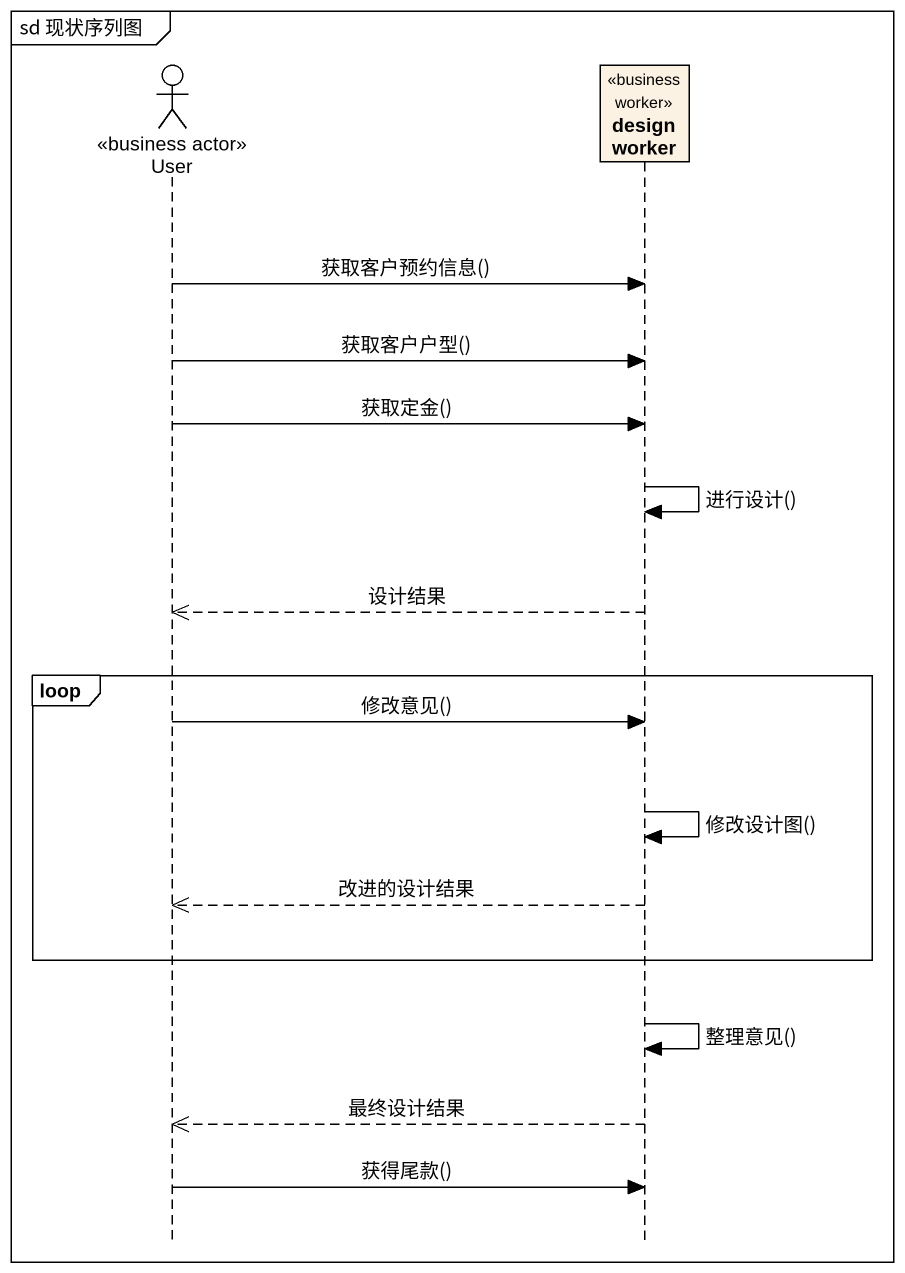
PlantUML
@startuml
mainframe sd 现状序列图
hide footbox
actor User <<business actor>>
participant "design worker" as design_worker <<business worker>>

User -> design_worker : 获取客户预约信息()
User -> design_worker : 获取客户户型()
User -> design_worker : 获取定金()
design_worker -> design_worker : 进行设计()
design_worker -->> User : 设计结果
loop
  User -> design_worker : 修改意见()
  design_worker -> design_worker : 修改设计图()
  design_worker -->> User : 改进的设计结果
end
design_worker -> design_worker : 整理意见()
design_worker -->> User : 最终设计结果
User -> design_worker : 获得尾款()
@enduml
